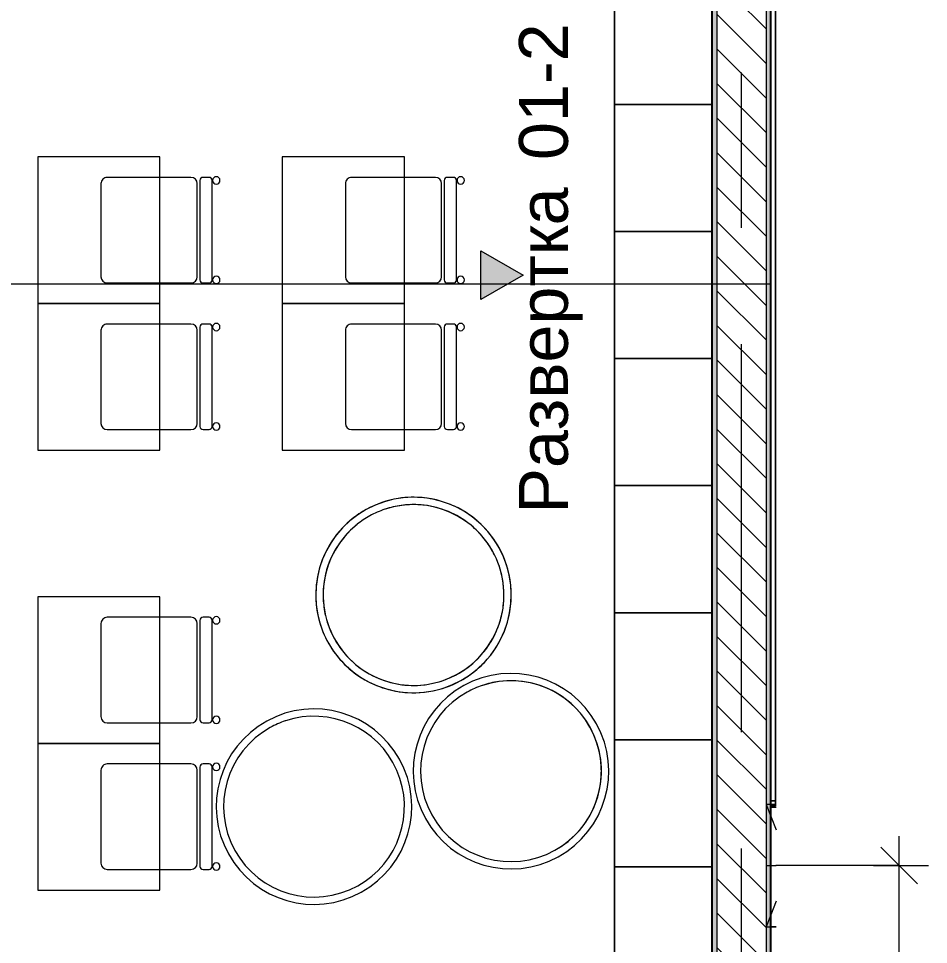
# Model space of a CAD drawing. Header units: millimetres. Extents: x 1401 to 56953, y -2645 to 12445.
# Drawn here: x 9551 to 13275, y 897 to 4686 of the extents above; entities that cross this region are included whole.
import ezdxf

# ---------------------------------------------------------------- set-up
doc = ezdxf.new("R2010")
doc.units = ezdxf.units.MM
doc.linetypes.add('ADSK_Штрих_ш2 п1', pattern=[300, 200, -100])
doc.linetypes.add('Осевая', pattern=[3175, 635, -476.25, 1587.5, -476.25])
for name, color, linetype, lineweight in [('A-ANNO-DIMS', 7, 'Continuous', 9), ('A-ANNO-DIMS-100', 7, 'Continuous', 9), ('A-DETL-1', 7, 'ADSK_Штрих_ш2 п1', 9), ('A-WALL', 7, 'Continuous', 9), ('G-ANNO-SYMB', 7, 'Continuous', 9), ('I-FURN', 7, 'Continuous', 9), ('I-WALL', 7, 'Continuous', 9), ('Оси', 7, 'Continuous', 9), ('Оси-2', 7, 'Осевая', 9)]:
    doc.layers.add(name, color=color, linetype=linetype, lineweight=lineweight)
for name, color, linetype, lineweight, true_color in [('A-WALL-1', 7, 'Continuous', 25, 0x3c3c3c), ('A-WALL-FNSH-1', 7, 'Continuous', 13, 0x3c3c3c), ('I-FURN-1', 7, 'Continuous', 9, 0xf0f0f0)]:
    doc.layers.add(name, color=color, linetype=linetype, lineweight=lineweight, true_color=true_color)
doc.styles.add('Arial_1', font='arial.ttf', dxfattribs={"height": 200})
doc.styles.add('ISOCPEUR_1', font='isocpeur.ttf', dxfattribs={"width": 0.9, "height": 200})
doc.dimstyles.new('ISO-2_0_0_9К_Средний_округл2', dxfattribs={"dimscale": 304.8, "dimtxt": 199.196235, "dimasz": 0.492126, "dimexe": 0.393701, "dimexo": 0, "dimgap": 0, "dimtad": 1, "dimdec": 0, "dimrnd": 10, "dimzin": 0, "dimdsep": 46, "dimtxsty": 'ISOCPEUR_1', "dimblk1": 'OBLIQUE', "dimblk2": 'OBLIQUE', "dimsah": 1, "dimcen": 0.09, "dimdle": 0.393701, "dimazin": 0, "dimtfac": 1, "dimtdec": 4, "dimtix": 1, "dimtmove": 0, "dimatfit": 3, "dimfxl": 1, "dimtvp": 1, "dimtolj": 1, "dimtzin": 0, "dimarcsym": 2})
pattern_1 = [(0, (0, 0), (121.92, 30.48), [10.058, -81.382, 10.058, -81.382, -487.68]), (0, (0, 0), (121.92, 30.48), [-182.88, 10.058, -172.822, 10.058, -81.382, -213.36]), (0, (0, 0), (121.92, 30.48), [-457.2, 10.058, -50.902, 10.058, -142.342]), (120, (45.72, 15.24), (-87.356454, 90.34582), [10.058, -81.382, 10.058, -81.382, -487.68]), (120, (45.72, 15.24), (-87.356454, 90.34582), [-182.88, 10.058, -172.822, 10.058, -81.382, -213.36]), (120, (45.72, 15.24), (-87.356454, 90.34582), [-457.2, 10.058, -50.902, 10.058, -142.342]), (240, (60.96, 76.2), (-34.563546, -120.82582), [10.058, -81.382, 10.058, -81.382, -487.68]), (240, (60.96, 76.2), (-34.563546, -120.82582), [-182.88, 10.058, -172.822, 10.058, -81.382, -213.36]), (240, (60.96, 76.2), (-34.563546, -120.82582), [-457.2, 10.058, -50.902, 10.058, -142.342])]

# ---------------------------------------------------------------- blocks, each defined once
blk = doc.blocks.new('ПУФ - 1_53-25461890-План разверток пом_3_01_ Этаж 3')
at = {"layer": 'I-FURN-1'}
for radius, start, end in [(400, 0, 180), (400, 100, 110), (400, 70, 100), (370, 9.6395, 180), (400, 110, 140), (370, 105.8824, 127.0588), (370, 95.2941, 105.8824), (370, 74.1176, 95.2941), (370, 63.5294, 74.1176), (400, 40, 70), (370, 52.9412, 63.5294), (370, 127.0588, 137.6471), (370, 10.5882, 52.9412), (400, 140, 160), (370, 137.6471, 169.4118), (400, 10, 40), (400, 160, 180), (370, 169.4118, 180), (370, 9.6395, 10.5882), (370, 0, 9.6297), (370, 0, 9.6297), (400, 0, 10), (400, 180, 360), (400, 180, 190), (370, 180, 190.5882), (370, 180, 349.4118), (370, 349.5929, 0), (400, 340, 0), (370, 349.5929, 360), (400, 190, 200), (370, 190.5882, 201.1765), (370, 338.8235, 349.4118), (400, 200, 300), (370, 201.1765, 211.7647), (400, 310, 340), (370, 328.2353, 338.8235), (370, 211.7647, 222.3529), (370, 296.4706, 328.2353), (370, 222.3529, 232.9412), (370, 232.9412, 243.5294), (370, 243.5294, 264.7059), (370, 285.8824, 296.4706), (400, 300, 310), (370, 264.7059, 275.2941), (370, 275.2941, 285.8824)]:
    blk.add_arc((0, 0), radius, start, end, dxfattribs=at)
blk = doc.blocks.new('Стол базовый прямоугольный - 1_7а-25476368-План разверток пом_3_01_ Этаж 3')
at = {"layer": 'I-FURN-1'}
for p, q in [((250, 300), (-250, 300)), ((-250, 300), (-250, -300)), ((250, -300), (250, 300)), ((-250, -300), (250, -300))]:
    blk.add_line(p, q, dxfattribs=at)
blk = doc.blocks.new('Стул Breuer - 1_9а-V3-План разверток пом_3_01_ Этаж 3')
at = {"layer": 'I-FURN-1'}
for p, q in [((190.5, 241.3), (-190.5, 241.3)), ((-215.9, 215.9), (-215.9, 0)), ((215.9, 0), (215.9, 215.9)), ((-215.9, 0), (-215.9, -127)), ((215.9, -127), (215.9, 0)), ((-215.9, -176.2), (-215.9, -200.8)), ((203.2, -163.5), (-203.2, -163.5)), ((-190.5, -152.4), (190.5, -152.4)), ((215.9, -200.8), (215.9, -176.2)), ((-203.2, -213.5), (203.2, -213.5))]:
    blk.add_line(p, q, dxfattribs=at)
for centre, radius, start, end in [((-190.5, 215.9), 25.4, 90, 180), ((190.5, 215.9), 25.4, 0, 90), ((-190.5, -127), 25.4, 180, 270), ((190.5, -127), 25.4, 270, 360), ((-203.2, -176.2), 12.7, 90, 180), ((203.2, -176.2), 12.7, 360, 90), ((-203.5, -230.6), 15.1, 360, 180), ((-203.2, -200.8), 12.7, 180, 270), ((203.7, -230.6), 15.1, 360, 180), ((203.2, -200.8), 12.7, 270, 360), ((-203.5, -230.6), 15.1, 180, 360), ((203.7, -230.6), 15.1, 180, 360)]:
    blk.add_arc(centre, radius, start, end, dxfattribs=at)
blk = doc.blocks.new('ПУФ - 1_53-V5-План разверток пом_3_01_ Этаж 3')
at = {"layer": 'I-FURN-1'}
for radius, start, end in [(400, 0, 180), (400, 0, 180), (370, 0, 180), (370, 0, 180), (400, 180, 360), (400, 180, 0), (370, 180, 349.4118), (370, 180, 338.8235), (370, 349.5929, 0), (370, 349.5929, 360), (370, 338.8235, 349.4118)]:
    blk.add_arc((0, 0), radius, start, end, dxfattribs=at)
blk = doc.blocks.new('ПУФ - 1_53-V6-План разверток пом_3_01_ Этаж 3')
at = {"layer": 'I-FURN-1'}
for radius, start, end in [(400, 0, 180), (400, 0, 180), (370, 0, 180), (370, 0, 180), (400, 180, 360), (400, 180, 0), (370, 180, 349.4118), (370, 180, 349.4118), (370, 349.5929, 0), (370, 349.5929, 360)]:
    blk.add_arc((0, 0), radius, start, end, dxfattribs=at)
blk = doc.blocks.new('Шкаф параметрический - 1_5а-V7-План разверток пом_3_01_ Этаж 3')
at = {"layer": 'I-FURN-1'}
for p, q in [((0, 0), (103.9, 41.5)), ((0, 41.5), (0, 39.3)), ((0, 39.3), (0, 41.5)), ((0, 39.3), (0, 19.3)), ((0, 20), (0, 39.3)), ((396.1, 41.5), (500, 0)), ((500, 0), (500, 41.5)), ((500, 41.5), (500, 20)), ((0, 19.3), (0, 0)), ((0, 0), (500, 0))]:
    blk.add_line(p, q, dxfattribs=at)
blk = doc.blocks.new('Зеркало обычное - Доска-29329998-План разверток пом_3_01_ Этаж 3')
at = {"layer": 'I-FURN'}
h = blk.add_hatch(dxfattribs=at)
h.set_pattern_fill('FP_6', color=256, style=0, pattern_type=2)
h.set_pattern_definition([(45, (50, 50), (-199.9995, 0), [141.421, -141.421]), (45, (100, 50), (-199.9995, 0), [70.711, -212.132]), (45, (50, 100), (-199.9995, 0), [70.711, -212.132])])
h.paths.add_polyline_path([(-2005, 40), (2005, 40), (2005, 60), (-2005, 60)])
at = {"layer": 'I-FURN-1'}
for p, q in [((2025, 60), (-2025, 60)), ((-2025, 60), (-2025, 40)), ((-2025, 40), (-2025, 59.3)), ((-2025, 40), (2025, 40)), ((-2020, 40), (-2025, 40)), ((-2005, 40), (-2020, 40)), ((2005, 60), (-2005, 60)), ((-2005, 60), (-2005, 40)), ((2005, 60), (-2005, 60)), ((-2005, 40), (-2005, 60)), ((-2005, 40), (-2005, 59.3)), ((-2005, 40), (-2005, 59.3)), ((-2005, 40), (2005, 40)), ((2005, 40), (-2005, 40)), ((2005, 40), (-2005, 40)), ((-2005, 40), (2005, 40)), ((2005, 40), (-2005, 40)), ((2005, 40), (2005, 60)), ((2005, 60), (2005, 40)), ((2005, 59.3), (2005, 40)), ((2005, 40), (2005, 59.3)), ((2025, 40), (2005, 40)), ((2025, 40), (2025, 60)), ((2025, 59.3), (2025, 40))]:
    blk.add_line(p, q, dxfattribs=at)
blk = doc.blocks.new('шкаф 1_112 - шкаф 1_112-31117176-План разверток пом_3_01_ Этаж 3')
at = {"layer": 'I-FURN-1'}
for p, q in [((-400, 6070), (-400, 0)), ((0, 6070), (-400, 6070)), ((0, 6070), (-400, 6070)), ((-400, 6070), (-400, 5375)), ((-400, 5375), (-400, 6070)), ((-400, 6070), (0, 6070)), ((0, 1), (0, 6070)), ((0, 5375), (0, 6070)), ((0, 6070), (0, 5375)), ((-400, 5375), (0, 5375)), ((0, 5375), (-400, 5375)), ((-400, 5375), (-400, 4855)), ((-400, 4855), (-400, 5375)), ((-400, 5375), (0, 5375)), ((-400, 5375), (0, 5375)), ((0, 5375), (-400, 5375)), ((0, 4855), (0, 5375)), ((0, 5375), (0, 4855)), ((-400, 4855), (0, 4855)), ((-400, 4855), (0, 4855)), ((0, 4855), (-400, 4855)), ((0, 4855), (-400, 4855)), ((-400, 4855), (-400, 4335)), ((-400, 4335), (-400, 4855)), ((-400, 4855), (0, 4855)), ((0, 4335), (0, 4855)), ((0, 4855), (0, 4335)), ((-400, 4335), (0, 4335)), ((0, 4335), (-400, 4335)), ((-400, 4335), (-400, 3815)), ((-400, 3815), (-400, 4335)), ((-400, 4335), (0, 4335)), ((-400, 4335), (0, 4335)), ((0, 4335), (-400, 4335)), ((0, 3815), (0, 4335)), ((0, 4335), (0, 3815)), ((-400, 3815), (0, 3815)), ((-400, 3815), (0, 3815)), ((0, 3815), (-400, 3815)), ((0, 3815), (-400, 3815)), ((-400, 3815), (-400, 3295)), ((-400, 3295), (-400, 3815)), ((-400, 3815), (0, 3815)), ((0, 3295), (0, 3815)), ((0, 3815), (0, 3295)), ((0, 3295), (-400, 3295)), ((0, 3295), (-400, 3295)), ((-400, 3295), (-400, 2775)), ((-400, 2775), (-400, 3295)), ((-400, 3295), (0, 3295)), ((-400, 3295), (0, 3295)), ((0, 3295), (-400, 3295)), ((0, 2775), (0, 3295)), ((0, 3295), (0, 2775)), ((0, 2775), (-400, 2775)), ((-400, 2775), (0, 2775)), ((0, 2775), (-400, 2775)), ((0, 2775), (-400, 2775)), ((-400, 2775), (-400, 2255)), ((-400, 2255), (-400, 2775)), ((-400, 2775), (0, 2775)), ((0, 2255), (0, 2775)), ((0, 2775), (0, 2255)), ((0, 2255), (-400, 2255)), ((0, 2255), (-400, 2255)), ((-400, 2255), (-400, 1735)), ((-400, 1735), (-400, 2255)), ((-400, 2255), (0, 2255)), ((-400, 2255), (0, 2255)), ((0, 2255), (-400, 2255)), ((0, 1735), (0, 2255)), ((0, 2255), (0, 1735)), ((0, 1735), (-400, 1735)), ((-400, 1735), (0, 1735)), ((0, 1735), (-400, 1735)), ((0, 1735), (-400, 1735)), ((-400, 1735), (-400, 1215)), ((-400, 1215), (-400, 1735)), ((-400, 1735), (0, 1735)), ((0, 1215), (0, 1735)), ((0, 1735), (0, 1215)), ((0, 1215), (-400, 1215)), ((0, 1215), (-400, 1215)), ((-400, 1215), (-400, 695)), ((-400, 695), (-400, 1215)), ((-400, 1215), (0, 1215)), ((-400, 1215), (0, 1215)), ((0, 1215), (-400, 1215)), ((0, 695), (0, 1215)), ((0, 1215), (0, 695)), ((0, 695), (-400, 695)), ((-400, 695), (0, 695)), ((0, 695), (-400, 695)), ((0, 695), (-400, 695)), ((-400, 695), (-400, 0)), ((-400, 0), (-400, 695)), ((-400, 695), (0, 695)), ((0, 0), (0, 695)), ((0, 695), (0, 1)), ((-400, 0), (-250, 0)), ((-400, 0), (0, 0)), ((-250, 0), (-400, 0)), ((-250, 0), (0, 0)), ((0, 0), (-250, 0))]:
    blk.add_line(p, q, dxfattribs=at)
blk = doc.blocks.new('DIMBLOCK12-План разверток пом_3_01_ Этаж 3')
at = {"layer": 'A-ANNO-DIMS-100'}
for p, q in [((13154.6, 0), (13154.6, 1340)), ((13154.6, 1220), (12649.9, 1220)), ((13050, 1220), (13274.6, 1220)), ((13154.6, 120), (12649.9, 120)), ((12669.8, 120), (13274.6, 120))]:
    blk.add_line(p, q, dxfattribs=at)
at = {"layer": 'A-ANNO-DIMS-100', "lineweight": 20}
for p, q in [((13154.6, 1220), (13079.6, 1295)), ((13154.6, 1220), (13229.6, 1145)), ((13154.6, 120), (13079.6, 195)), ((13154.6, 120), (13229.6, 45))]:
    blk.add_line(p, q, dxfattribs=at)
at = {"layer": 'A-ANNO-DIMS-100', "color": 0, "insert": (12893.3, 451.7), "char_height": 200, "width": 524.039, "attachment_point": 1, "rotation": 90, "line_spacing_factor": 1.149209, "style": 'ISOCPEUR_1'}
blk.add_mtext('1100', dxfattribs=at)
blk = doc.blocks.new('_Oblique')
at = {"color": 0, "linetype": 'ByBlock', "lineweight": -2}
blk.add_line((-0.5, -0.5), (0.5, 0.5), dxfattribs=at)
blk = doc.blocks.new('Фасад - Марка фасада_Указатель-25386507-План разверток пом_3_01_ Этаж 3')
at = {"layer": 'G-ANNO-SYMB'}
blk.add_hatch(color=256, dxfattribs=at).paths.add_polyline_path([(-1, 0), (0, 1.732), (1, 0), (0, 0)])
for p, q in [((0, 1.732), (-1, 0)), ((1, 0), (0, 1.732)), ((-1, 0), (0, 0)), ((0, 0), (1, 0))]:
    blk.add_line(p, q, dxfattribs=at)

msp = doc.modelspace()

# ---------------------------------------------------------------- hatches: boundary and pattern name
at = {"layer": 'I-WALL'}
h = msp.add_hatch(dxfattribs=at)
h.set_pattern_fill('FP_2', color=256, style=0, pattern_type=2)
h.set_pattern_definition([(135, (0, 0), (-70.7107, -70.7107), [])])
h.paths.add_polyline_path([(12410, 500), (12610, 500), (12610, 7700), (12410, 7700), (12410, 970)])
h = msp.add_hatch(dxfattribs=at)
h.set_pattern_fill('FP_7', color=256, style=0, pattern_type=2)
h.set_pattern_definition(pattern_1)
h.paths.add_polyline_path([(12630, 500), (12630, 7280), (12610, 7280), (12610, 500)])
h = msp.add_hatch(dxfattribs=at)
h.set_pattern_fill('FP_7', color=256, style=0, pattern_type=2)
h.set_pattern_definition(pattern_1)
h.paths.add_polyline_path([(12390, 500), (12410, 500), (12410, 7050), (12390, 7050), (12390, 520)])

# ---------------------------------------------------------------- linework, layer by layer
at = {"layer": 'A-DETL-1'}
msp.add_line((12610, 1220), (12651.5451, 1220), dxfattribs=at)
at = {"layer": 'A-WALL'}
for p, q in [((12610, 7300), (12610, 500)), ((12410, 500), (12410, 7150))]:
    msp.add_line(p, q, dxfattribs=at)
at = {"layer": 'A-WALL-1'}
for p, q in [((12630, 520), (12630, 7280)), ((12390, 520), (12390, 7050))]:
    msp.add_line(p, q, dxfattribs=at)
at = {"layer": 'A-WALL-FNSH-1'}
for p, q in [((12631, 521), (12631, 7279)), ((12389, 7049), (12389, 521.7375))]:
    msp.add_line(p, q, dxfattribs=at)
at = {"layer": 'I-FURN-1'}
for p, q in [((12630, 1459.0466), (12651.5451, 1459.0466)), ((12651.5451, 1459.0466), (12630, 1459.0466))]:
    msp.add_line(p, q, dxfattribs=at)
at = {"layer": 'Оси'}
msp.add_line((10131, 3600), (12631, 3600), dxfattribs=at)
at = {"layer": 'Оси-2'}
for p, q in [((12510, 654.957), (12510, 5421)), ((4701.4501, 3600), (10131, 3600))]:
    msp.add_line(p, q, dxfattribs=at)

# ---------------------------------------------------------------- block references
at = {"layer": 'G-ANNO-SYMB', "extrusion": (0, 0, -1), "xscale": 99.99999999999993, "yscale": 99.99999999999993, "zscale": 99.99999999999993, "rotation": 90.00000000000007}
msp.add_blockref('Фасад - Марка фасада_Указатель-25386507-План разверток пом_3_01_ Этаж 3', (-11443.2971, 3636.0533), dxfattribs=at)
at = {"layer": 'I-FURN-1'}
for name, p in [('шкаф 1_112 - шкаф 1_112-31117176-План разверток пом_3_01_ Этаж 3', (12390, 520)), ('Стол базовый прямоугольный - 1_7а-25476368-План разверток пом_3_01_ Этаж 3', (9879.9999, 3820.0963)), ('Стол базовый прямоугольный - 1_7а-25476368-План разверток пом_3_01_ Этаж 3', (10879.9999, 3820.0963)), ('Стол базовый прямоугольный - 1_7а-25476368-План разверток пом_3_01_ Этаж 3', (9879.9999, 3220.0963)), ('Стол базовый прямоугольный - 1_7а-25476368-План разверток пом_3_01_ Этаж 3', (10879.9999, 3220.0963)), ('Стол базовый прямоугольный - 1_7а-25476368-План разверток пом_3_01_ Этаж 3', (9879.9999, 2020.0963)), ('Стол базовый прямоугольный - 1_7а-25476368-План разверток пом_3_01_ Этаж 3', (9879.9999, 1420.0963))]:
    msp.add_blockref(name, p, dxfattribs=at)
for name, p, rotation in [('Зеркало обычное - Доска-29329998-План разверток пом_3_01_ Этаж 3', (12689.3058, 3490), 90.00000000000017), ('Стул Breuer - 1_9а-V3-План разверток пом_3_01_ Этаж 3', (10130, 3820.0963), 89.99999999999959), ('Стул Breuer - 1_9а-V3-План разверток пом_3_01_ Этаж 3', (11130, 3820.0963), 89.99999999999959), ('Стул Breuer - 1_9а-V3-План разверток пом_3_01_ Этаж 3', (10130, 3220.0963), 89.99999999999959), ('Стул Breuer - 1_9а-V3-План разверток пом_3_01_ Этаж 3', (11130, 3220.0963), 89.99999999999959), ('ПУФ - 1_53-25461890-План разверток пом_3_01_ Этаж 3', (11167.5815, 2327.2532), 118.9499011641568), ('Стул Breuer - 1_9а-V3-План разверток пом_3_01_ Этаж 3', (10130, 2020.0963), 89.99999999999959), ('ПУФ - 1_53-V5-План разверток пом_3_01_ Этаж 3', (11566.3573, 1606.3567), 118.9499011641568), ('ПУФ - 1_53-V6-План разверток пом_3_01_ Этаж 3', (10760.3412, 1461.2737), 118.9499011641568), ('Стул Breuer - 1_9а-V3-План разверток пом_3_01_ Этаж 3', (10130, 1420.0963), 89.99999999999959), ('Шкаф параметрический - 1_5а-V7-План разверток пом_3_01_ Этаж 3', (12610, 1470), 269.9999999999998)]:
    msp.add_blockref(name, p, dxfattribs=dict(at, rotation=rotation))

# ---------------------------------------------------------------- texts
at = {"layer": 'G-ANNO-SYMB', "char_height": 200, "attachment_point": 1, "rotation": 90, "style": 'Arial_1'}
for s, insert, width in [(' 01-2', (11599.0593, 4029.483), 785.65375), ('Развертка', (11599.0593, 2660.2642), 1659.493125)]:
    msp.add_mtext(s, dxfattribs=dict(at, insert=insert, width=width))

# ---------------------------------------------------------------- dimensions: what is measured, and where the dimension line sits
at = {"layer": 'A-ANNO-DIMS'}
dim = msp.add_linear_dim(base=(13154.5712, 1220), p1=(12669.7636, 120), p2=(13050, 1220), angle=90, dimstyle='ISO-2_0_0_9К_Средний_округл2', override={"dimpost": '<>', "dimfxl": 1163.864125}, dxfattribs=at)
dim.commit()
dim.dimension.update_dxf_attribs({"geometry": 'DIMBLOCK12-План разверток пом_3_01_ Этаж 3', "text_midpoint": (13054.5712, 670)})

doc.saveas('drawing.dxf')
